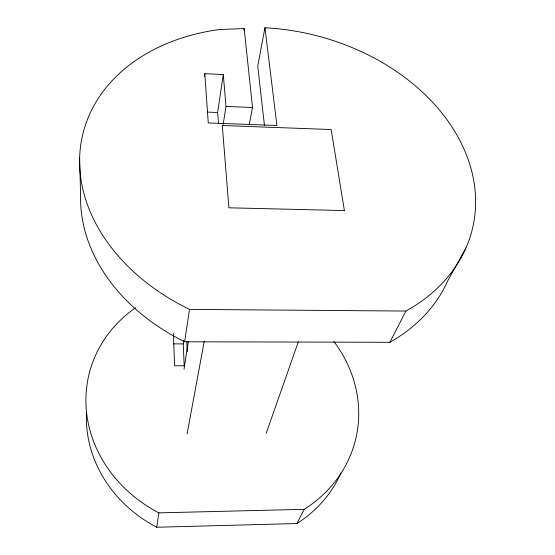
<?xml version="1.0" encoding="UTF-8"?>
<svg xmlns="http://www.w3.org/2000/svg" width="555" height="555" viewBox="0 0 555 555"><rect width="100%" height="100%" fill="white"/><g stroke="black" fill="none" stroke-linecap="round" stroke-linejoin="round"><path stroke-width="0.83" d="M204.49 76.243L204.809 73.704L223.29 74.536L225.996 106.435L223.179 124.285M184.204 365.717L183.254 343.892L183.767 340.465M218.503 123.515L217.643 112.505L223.29 74.536M340.95 472.957A132.576 119.609 13.9 0 1 296.904 523.531L156.711 527.25L158.876 512.862A137.217 122.391 13.9 0 1 135.503 307.775M465.923 248.036L447.746 280.788A190.691 147.651 13.7 0 1 389.874 342.296L184.628 341.769L189.498 309.385A200.473 150.939 13.7 0 1 80.239 148.976A200.473 150.939 13.7 0 1 219.329 29.54L244.193 28.562L252.511 107.497L249.278 124.403M184.01 369.2L188.305 341.838M243.909 30.275L244.193 28.562M187.111 433.871L204.24 341.235M389.874 342.296L405.906 311.057A200.473 150.939 13.7 0 0 461.17 143.003A200.473 150.939 13.7 0 0 264.943 27.75L257.735 66.08L264.43 125.291M266.171 433.399L298.264 341.977M296.904 523.531L304.189 509.33A137.217 122.391 13.9 0 0 333.888 341.45M158.876 512.862L304.189 509.33M184.843 365.794L174.589 365.807L173.382 333.479M173.195 343.864L183.254 343.892M189.498 309.385L405.906 311.057M207.556 112.11L217.643 112.505M225.996 106.435L252.511 107.497M264.943 27.75L276.931 125.492L208.264 122.939L204.809 73.704M186.806 341.332L187.278 351.613M79.629 158.043L80.607 195.325A190.691 147.651 13.7 0 0 184.628 341.769M156.711 527.25A132.576 119.609 13.9 0 1 86.462 413.142M344.398 210.56L228.917 207.806L222.271 125.513L331.141 129.537L344.398 210.56"/></g></svg>
